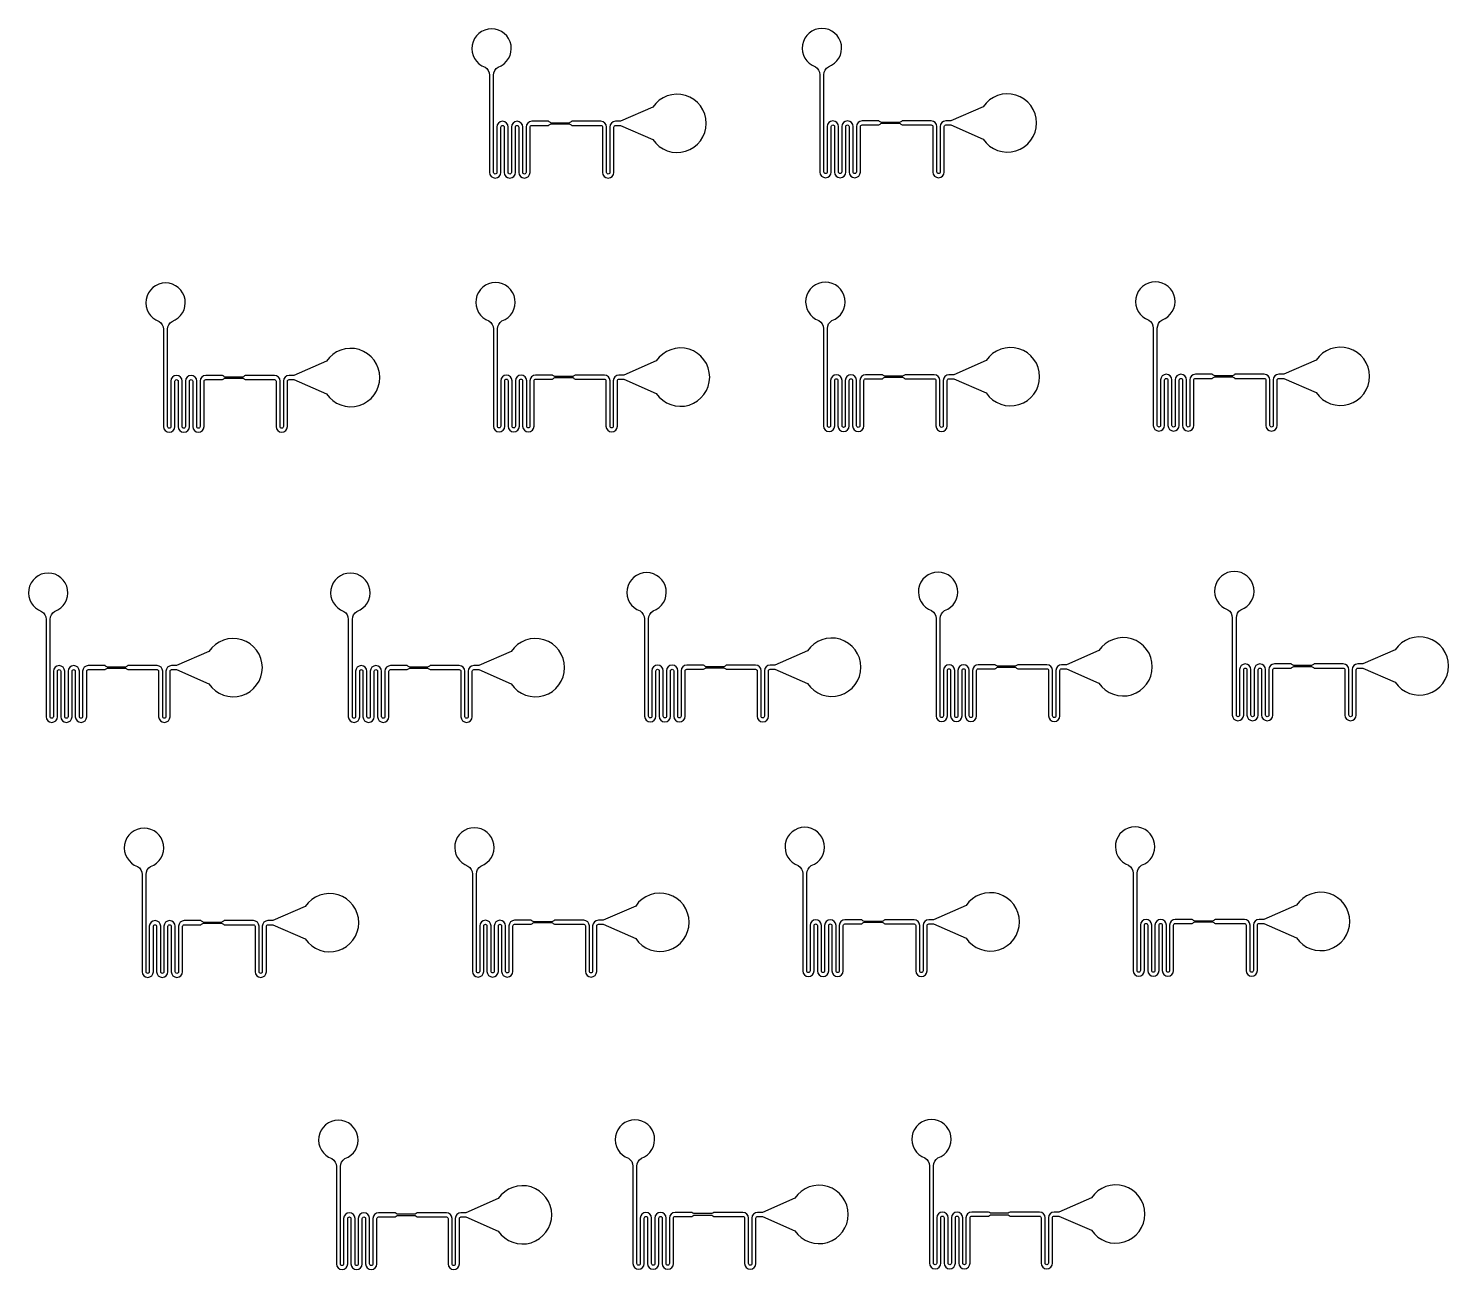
# Model space of a CAD drawing. Header units: millimetres. Extents: x -43824 to 43661, y -37611 to 38888.
import ezdxf

# ---------------------------------------------------------------- set-up
doc = ezdxf.new("R2010")
doc.units = ezdxf.units.MM

msp = doc.modelspace()

# ---------------------------------------------------------------- linework, layer by layer
for points in [[(-5358, 34035), (-7358, 33160), (-7658, 33160, 0.408912), (-8008, 32810), (-8008, 30010, -0.414214), (-8108, 29910, -0.414214), (-8208, 30010), (-8208, 32810, 0.408912), (-8558, 33160), (-10358, 33160, -0.041469), (-10522, 33055), (-11622, 33055, -0.041469), (-11786, 33160), (-12818, 33160, 0.408912), (-13168, 32810), (-13168, 30010, -0.414214), (-13268, 29910, -0.414214), (-13368, 30010), (-13368, 32810, 0.408912), (-13718, 33160, 0.408912), (-14068, 32810), (-14068, 30010, -0.414214), (-14168, 29910, -0.414214), (-14268, 30010), (-14268, 32810, 0.408912), (-14618, 33160, 0.408912), (-14968, 32810), (-14968, 30010, -0.414214), (-15068, 29910, -0.414214), (-15168, 30010), (-15168, 36010, -0.251869), (-14893, 36500, 5.908192), (-15693, 36500, -0.251869), (-15418, 36010), (-15418, 30010, 0.408912), (-15068, 29660, 0.408912), (-14718, 30010), (-14718, 32810, -0.414214), (-14618, 32910, -0.414214), (-14518, 32810), (-14518, 30010, 0.408912), (-14168, 29660, 0.408912), (-13818, 30010), (-13818, 32810, -0.414214), (-13718, 32910, -0.414214), (-13618, 32810), (-13618, 30010, 0.408912), (-13268, 29660, 0.408912), (-12918, 30010), (-12918, 32810, -0.414214), (-12818, 32910), (-11786, 32910, -0.041469), (-11622, 33015), (-10522, 33015, -0.041469), (-10358, 32910), (-8558, 32910, -0.414214), (-8458, 32810), (-8458, 30010, 0.408912), (-8108, 29660, 0.408912), (-7758, 30010), (-7758, 32810, -0.414214), (-7658, 32910), (-7358, 32910), (-5358, 32035, 3.289712)], [(14992, 34060), (12992, 33185), (12692, 33185, 0.408912), (12342, 32835), (12342, 30035, -0.414214), (12242, 29935, -0.414214), (12142, 30035), (12142, 32835, 0.408912), (11792, 33185), (9992, 33185, -0.041469), (9828, 33080), (8728, 33080, -0.041469), (8564, 33185), (7531, 33185, 0.408912), (7181, 32835), (7181, 30035, -0.414214), (7081, 29935, -0.414214), (6981, 30035), (6981, 32835, 0.408912), (6631, 33185, 0.408912), (6281, 32835), (6281, 30035, -0.414214), (6181, 29935, -0.414214), (6081, 30035), (6081, 32835, 0.408912), (5731, 33185, 0.408912), (5381, 32835), (5381, 30035, -0.414214), (5281, 29935, -0.414214), (5181, 30035), (5181, 36035, -0.251869), (5456, 36525, 5.908192), (4656, 36525, -0.251869), (4931, 36035), (4931, 30035, 0.408912), (5281, 29685, 0.408912), (5631, 30035), (5631, 32835, -0.414214), (5731, 32935, -0.414214), (5831, 32835), (5831, 30035, 0.408912), (6181, 29685, 0.408912), (6531, 30035), (6531, 32835, -0.414214), (6631, 32935, -0.414214), (6731, 32835), (6731, 30035, 0.408912), (7081, 29685, 0.408912), (7431, 30035), (7431, 32835, -0.414214), (7531, 32935), (8564, 32935, -0.041469), (8728, 33040), (9828, 33040, -0.041469), (9992, 32935), (11792, 32935, -0.414214), (11892, 32835), (11892, 30035, 0.408912), (12242, 29685, 0.408912), (12592, 30035), (12592, 32835, -0.414214), (12692, 32935), (12992, 32935), (14992, 32060, 3.289712)], [(-28217, 13994, 0.408912), (-27867, 14344), (-27867, 17144, -0.414214), (-27767, 17244), (-27467, 17244), (-25467, 16369, 3.289712), (-25467, 18369), (-27467, 17494), (-27767, 17494, 0.408912), (-28117, 17144), (-28117, 14344, -0.414214), (-28217, 14244, -0.414214), (-28317, 14344), (-28317, 17144, 0.408912), (-28667, 17494), (-30467, 17494, -0.037929), (-30617, 17399), (-31717, 17399, -0.037929), (-31868, 17494), (-32900, 17494, 0.408912), (-33250, 17144), (-33250, 14344, -0.414214), (-33350, 14244, -0.414214), (-33450, 14344), (-33450, 17144, 0.408912), (-33800, 17494, 0.408912), (-34150, 17144), (-34150, 14344, -0.414214), (-34250, 14244, -0.414214), (-34350, 14344), (-34350, 17144, 0.408912), (-34700, 17494, 0.408912), (-35050, 17144), (-35050, 14344, -0.414214), (-35150, 14244, -0.414214), (-35250, 14344), (-35250, 20344, -0.251869), (-34975, 20833, 5.908192), (-35775, 20833, -0.251869), (-35500, 20344), (-35500, 14344, 0.408912), (-35150, 13994, 0.408912), (-34800, 14344), (-34800, 17144, -0.414214), (-34700, 17244, -0.414214), (-34600, 17144), (-34600, 14344, 0.408912), (-34250, 13994, 0.408912), (-33900, 14344), (-33900, 17144, -0.414214), (-33800, 17244, -0.414214), (-33700, 17144), (-33700, 14344, 0.408912), (-33350, 13994, 0.408912), (-33000, 14344), (-33000, 17144, -0.414214), (-32900, 17244), (-31868, 17244, -0.037929), (-31717, 17339), (-30617, 17339, -0.037929), (-30467, 17244), (-28667, 17244, -0.414214), (-28567, 17144), (-28567, 14344, 0.408912)], [(-7894, 14019, 0.408912), (-7544, 14369), (-7544, 17169, -0.414214), (-7444, 17269), (-7144, 17269), (-5144, 16394, 3.289712), (-5144, 18394), (-7144, 17519), (-7444, 17519, 0.408912), (-7794, 17169), (-7794, 14369, -0.414214), (-7894, 14269, -0.414214), (-7994, 14369), (-7994, 17169, 0.408912), (-8344, 17519), (-10144, 17519, -0.037929), (-10294, 17424), (-11394, 17424, -0.037929), (-11545, 17519), (-12577, 17519, 0.408912), (-12927, 17169), (-12927, 14369, -0.414214), (-13027, 14269, -0.414214), (-13127, 14369), (-13127, 17169, 0.408912), (-13477, 17519, 0.408912), (-13827, 17169), (-13827, 14369, -0.414214), (-13927, 14269, -0.414214), (-14027, 14369), (-14027, 17169, 0.408912), (-14377, 17519, 0.408912), (-14727, 17169), (-14727, 14369, -0.414214), (-14827, 14269, -0.414214), (-14927, 14369), (-14927, 20369, -0.251869), (-14652, 20858, 5.908192), (-15452, 20858, -0.251869), (-15177, 20369), (-15177, 14369, 0.408912), (-14827, 14019, 0.408912), (-14477, 14369), (-14477, 17169, -0.414214), (-14377, 17269, -0.414214), (-14277, 17169), (-14277, 14369, 0.408912), (-13927, 14019, 0.408912), (-13577, 14369), (-13577, 17169, -0.414214), (-13477, 17269, -0.414214), (-13377, 17169), (-13377, 14369, 0.408912), (-13027, 14019, 0.408912), (-12677, 14369), (-12677, 17169, -0.414214), (-12577, 17269), (-11545, 17269, -0.037929), (-11394, 17364), (-10294, 17364, -0.037929), (-10144, 17269), (-8344, 17269, -0.414214), (-8244, 17169), (-8244, 14369, 0.408912)], [(12430, 14044, 0.408912), (12780, 14394), (12780, 17194, -0.414214), (12880, 17294), (13180, 17294), (15180, 16419, 3.289712), (15180, 18419), (13180, 17544), (12880, 17544, 0.408912), (12530, 17194), (12530, 14394, -0.414214), (12430, 14294, -0.414214), (12330, 14394), (12330, 17194, 0.408912), (11980, 17544), (10180, 17544, -0.037929), (10029, 17449), (8929, 17449, -0.037929), (8779, 17544), (7746, 17544, 0.408912), (7396, 17194), (7396, 14394, -0.414214), (7296, 14294, -0.414214), (7196, 14394), (7196, 17194, 0.408912), (6846, 17544, 0.408912), (6496, 17194), (6496, 14394, -0.414214), (6396, 14294, -0.414214), (6296, 14394), (6296, 17194, 0.408912), (5946, 17544, 0.408912), (5596, 17194), (5596, 14394, -0.414214), (5496, 14294, -0.414214), (5396, 14394), (5396, 20394, -0.251869), (5671, 20883, 5.908192), (4871, 20883, -0.251869), (5146, 20394), (5146, 14394, 0.408912), (5496, 14044, 0.408912), (5846, 14394), (5846, 17194, -0.414214), (5946, 17294, -0.414214), (6046, 17194), (6046, 14394, 0.408912), (6396, 14044, 0.408912), (6746, 14394), (6746, 17194, -0.414214), (6846, 17294, -0.414214), (6946, 17194), (6946, 14394, 0.408912), (7296, 14044, 0.408912), (7646, 14394), (7646, 17194, -0.414214), (7746, 17294), (8779, 17294, -0.037929), (8929, 17389), (10029, 17389, -0.037929), (10180, 17294), (11980, 17294, -0.414214), (12080, 17194), (12080, 14394, 0.408912)], [(32753, 14069, 0.408912), (33103, 14419), (33103, 17219, -0.414214), (33203, 17319), (33503, 17319), (35503, 16444, 3.289712), (35503, 18444), (33503, 17569), (33203, 17569, 0.408912), (32853, 17219), (32853, 14419, -0.414214), (32753, 14319, -0.414214), (32653, 14419), (32653, 17219, 0.408912), (32303, 17569), (30503, 17569, -0.037929), (30352, 17474), (29252, 17474, -0.037929), (29102, 17569), (28069, 17569, 0.408912), (27719, 17219), (27719, 14419, -0.414214), (27619, 14319, -0.414214), (27519, 14419), (27519, 17219, 0.408912), (27169, 17569, 0.408912), (26819, 17219), (26819, 14419, -0.414214), (26719, 14319, -0.414214), (26619, 14419), (26619, 17219, 0.408912), (26269, 17569, 0.408912), (25919, 17219), (25919, 14419, -0.414214), (25819, 14319, -0.414214), (25719, 14419), (25719, 20419, -0.251869), (25994, 20908, 5.908192), (25194, 20908, -0.251869), (25469, 20419), (25469, 14419, 0.408912), (25819, 14069, 0.408912), (26169, 14419), (26169, 17219, -0.414214), (26269, 17319, -0.414214), (26369, 17219), (26369, 14419, 0.408912), (26719, 14069, 0.408912), (27069, 14419), (27069, 17219, -0.414214), (27169, 17319, -0.414214), (27269, 17219), (27269, 14419, 0.408912), (27619, 14069, 0.408912), (27969, 14419), (27969, 17219, -0.414214), (28069, 17319), (29102, 17319, -0.037929), (29252, 17414), (30352, 17414, -0.037929), (30503, 17319), (32303, 17319, -0.414214), (32403, 17219), (32403, 14419, 0.408912)], [(-35450, -3884, 0.408912), (-35100, -3534), (-35100, -734, -0.414214), (-35000, -634), (-34700, -634), (-32700, -1509, 3.289712), (-32700, 491), (-34700, -384), (-35000, -384, 0.408912), (-35350, -734), (-35350, -3534, -0.414214), (-35450, -3634, -0.414214), (-35550, -3534), (-35550, -734, 0.408912), (-35900, -384), (-37700, -384, -0.037929), (-37850, -479), (-38950, -479, -0.037929), (-39101, -384), (-40133, -384, 0.408912), (-40483, -734), (-40483, -3534, -0.414214), (-40583, -3634, -0.414214), (-40683, -3534), (-40683, -734, 0.408912), (-41033, -384, 0.408912), (-41383, -734), (-41383, -3534, -0.414214), (-41483, -3634, -0.414214), (-41583, -3534), (-41583, -734, 0.408912), (-41933, -384, 0.408912), (-42283, -734), (-42283, -3534, -0.414214), (-42383, -3634, -0.414214), (-42483, -3534), (-42483, 2466, -0.251869), (-42208, 2956, 5.908192), (-43008, 2956, -0.251869), (-42733, 2466), (-42733, -3534, 0.408912), (-42383, -3884, 0.408912), (-42033, -3534), (-42033, -734, -0.414214), (-41933, -634, -0.414214), (-41833, -734), (-41833, -3534, 0.408912), (-41483, -3884, 0.408912), (-41133, -3534), (-41133, -734, -0.414214), (-41033, -634, -0.414214), (-40933, -734), (-40933, -3534, 0.408912), (-40583, -3884, 0.408912), (-40233, -3534), (-40233, -734, -0.414214), (-40133, -634), (-39101, -634, -0.037929), (-38950, -539), (-37850, -539, -0.037929), (-37700, -634), (-35900, -634, -0.414214), (-35800, -734), (-35800, -3534, 0.408912)], [(-16833, -3884, 0.408912), (-16483, -3534), (-16483, -734, -0.414214), (-16383, -634), (-16083, -634), (-14083, -1509, 3.289712), (-14083, 491), (-16083, -384), (-16383, -384, 0.408912), (-16733, -734), (-16733, -3534, -0.414214), (-16833, -3634, -0.414214), (-16933, -3534), (-16933, -734, 0.408912), (-17283, -384), (-19083, -384, -0.037929), (-19233, -479), (-20333, -479, -0.037929), (-20484, -384), (-21516, -384, 0.408912), (-21866, -734), (-21866, -3534, -0.414214), (-21966, -3634, -0.414214), (-22066, -3534), (-22066, -734, 0.408912), (-22416, -384, 0.408912), (-22766, -734), (-22766, -3534, -0.414214), (-22866, -3634, -0.414214), (-22966, -3534), (-22966, -734, 0.408912), (-23316, -384, 0.408912), (-23666, -734), (-23666, -3534, -0.414214), (-23766, -3634, -0.414214), (-23866, -3534), (-23866, 2466, -0.251869), (-23591, 2956, 5.908192), (-24391, 2956, -0.251869), (-24116, 2466), (-24116, -3534, 0.408912), (-23766, -3884, 0.408912), (-23416, -3534), (-23416, -734, -0.414214), (-23316, -634, -0.414214), (-23216, -734), (-23216, -3534, 0.408912), (-22866, -3884, 0.408912), (-22516, -3534), (-22516, -734, -0.414214), (-22416, -634, -0.414214), (-22316, -734), (-22316, -3534, 0.408912), (-21966, -3884, 0.408912), (-21616, -3534), (-21616, -734, -0.414214), (-21516, -634), (-20484, -634, -0.037929), (-20333, -539), (-19233, -539, -0.037929), (-19083, -634), (-17283, -634, -0.414214), (-17183, -734), (-17183, -3534, 0.408912)], [(1416, -3859, 0.408912), (1766, -3509), (1766, -709, -0.414214), (1866, -609), (2166, -609), (4166, -1484, 3.289712), (4166, 516), (2166, -359), (1866, -359, 0.408912), (1516, -709), (1516, -3509, -0.414214), (1416, -3609, -0.414214), (1316, -3509), (1316, -709, 0.408912), (966, -359), (-834, -359, -0.037929), (-985, -454), (-2085, -454, -0.037929), (-2235, -359), (-3268, -359, 0.408912), (-3618, -709), (-3618, -3509, -0.414214), (-3718, -3609, -0.414214), (-3818, -3509), (-3818, -709, 0.408912), (-4168, -359, 0.408912), (-4518, -709), (-4518, -3509, -0.414214), (-4618, -3609, -0.414214), (-4718, -3509), (-4718, -709, 0.408912), (-5068, -359, 0.408912), (-5418, -709), (-5418, -3509, -0.414214), (-5518, -3609, -0.414214), (-5618, -3509), (-5618, 2491, -0.251869), (-5343, 2981, 5.908192), (-6143, 2981, -0.251869), (-5868, 2491), (-5868, -3509, 0.408912), (-5518, -3859, 0.408912), (-5168, -3509), (-5168, -709, -0.414214), (-5068, -609, -0.414214), (-4968, -709), (-4968, -3509, 0.408912), (-4618, -3859, 0.408912), (-4268, -3509), (-4268, -709, -0.414214), (-4168, -609, -0.414214), (-4068, -709), (-4068, -3509, 0.408912), (-3718, -3859, 0.408912), (-3368, -3509), (-3368, -709, -0.414214), (-3268, -609), (-2235, -609, -0.037929), (-2085, -514), (-985, -514, -0.037929), (-834, -609), (966, -609, -0.414214), (1066, -709), (1066, -3509, 0.408912)], [(19371, -3834, 0.408912), (19721, -3484), (19721, -684, -0.414214), (19821, -584), (20121, -584), (22121, -1459, 3.289712), (22121, 541), (20121, -334), (19821, -334, 0.408912), (19471, -684), (19471, -3484, -0.414214), (19371, -3584, -0.414214), (19271, -3484), (19271, -684, 0.408912), (18921, -334), (17121, -334, -0.037929), (16971, -429), (15871, -429, -0.037929), (15720, -334), (14688, -334, 0.408912), (14338, -684), (14338, -3484, -0.414214), (14238, -3584, -0.414214), (14138, -3484), (14138, -684, 0.408912), (13788, -334, 0.408912), (13438, -684), (13438, -3484, -0.414214), (13338, -3584, -0.414214), (13238, -3484), (13238, -684, 0.408912), (12888, -334, 0.408912), (12538, -684), (12538, -3484, -0.414214), (12438, -3584, -0.414214), (12338, -3484), (12338, 2516, -0.251869), (12613, 3006, 5.908192), (11813, 3006, -0.251869), (12088, 2516), (12088, -3484, 0.408912), (12438, -3834, 0.408912), (12788, -3484), (12788, -684, -0.414214), (12888, -584, -0.414214), (12988, -684), (12988, -3484, 0.408912), (13338, -3834, 0.408912), (13688, -3484), (13688, -684, -0.414214), (13788, -584, -0.414214), (13888, -684), (13888, -3484, 0.408912), (14238, -3834, 0.408912), (14588, -3484), (14588, -684, -0.414214), (14688, -584), (15720, -584, -0.037929), (15871, -489), (16971, -489, -0.037929), (17121, -584), (18921, -584, -0.414214), (19021, -684), (19021, -3484, 0.408912)], [(37621, -3784, 0.408912), (37971, -3434), (37971, -634, -0.414214), (38071, -534), (38371, -534), (40371, -1409, 3.289712), (40371, 591), (38371, -284), (38071, -284, 0.408912), (37721, -634), (37721, -3434, -0.414214), (37621, -3534, -0.414214), (37521, -3434), (37521, -634, 0.408912), (37171, -284), (35371, -284, -0.037929), (35221, -379), (34121, -379, -0.037929), (33970, -284), (32938, -284, 0.408912), (32588, -634), (32588, -3434, -0.414214), (32488, -3534, -0.414214), (32388, -3434), (32388, -634, 0.408912), (32038, -284, 0.408912), (31688, -634), (31688, -3434, -0.414214), (31588, -3534, -0.414214), (31488, -3434), (31488, -634, 0.408912), (31138, -284, 0.408912), (30788, -634), (30788, -3434, -0.414214), (30688, -3534, -0.414214), (30588, -3434), (30588, 2566, -0.251869), (30863, 3056, 5.908192), (30063, 3056, -0.251869), (30338, 2566), (30338, -3434, 0.408912), (30688, -3784, 0.408912), (31038, -3434), (31038, -634, -0.414214), (31138, -534, -0.414214), (31238, -634), (31238, -3434, 0.408912), (31588, -3784, 0.408912), (31938, -3434), (31938, -634, -0.414214), (32038, -534, -0.414214), (32138, -634), (32138, -3434, 0.408912), (32488, -3784, 0.408912), (32838, -3434), (32838, -634, -0.414214), (32938, -534), (33970, -534, -0.037929), (34121, -439), (35221, -439, -0.037929), (35371, -534), (37171, -534, -0.414214), (37271, -634), (37271, -3434, 0.408912)], [(-26765, -15229), (-28765, -16104), (-29065, -16104, 0.408912), (-29415, -16454), (-29415, -19254, -0.414214), (-29515, -19354, -0.414214), (-29615, -19254), (-29615, -16454, 0.408912), (-29965, -16104), (-31765, -16104, -0.041469), (-31929, -16209), (-33029, -16209, -0.041469), (-33192, -16104), (-34225, -16104, 0.408912), (-34575, -16454), (-34575, -19254, -0.414214), (-34675, -19354, -0.414214), (-34775, -19254), (-34775, -16454, 0.408912), (-35125, -16104, 0.408912), (-35475, -16454), (-35475, -19254, -0.414214), (-35575, -19354, -0.414214), (-35675, -19254), (-35675, -16454, 0.408912), (-36025, -16104, 0.408912), (-36375, -16454), (-36375, -19254, -0.414214), (-36475, -19354, -0.414214), (-36575, -19254), (-36575, -13254, -0.251869), (-36300, -12765, 5.908192), (-37100, -12765, -0.251869), (-36825, -13254), (-36825, -19254, 0.408912), (-36475, -19604, 0.408912), (-36125, -19254), (-36125, -16454, -0.414214), (-36025, -16354, -0.414214), (-35925, -16454), (-35925, -19254, 0.408912), (-35575, -19604, 0.408912), (-35225, -19254), (-35225, -16454, -0.414214), (-35125, -16354, -0.414214), (-35025, -16454), (-35025, -19254, 0.408912), (-34675, -19604, 0.408912), (-34325, -19254), (-34325, -16454, -0.414214), (-34225, -16354), (-33192, -16354, -0.041469), (-33029, -16249), (-31929, -16249, -0.041469), (-31765, -16354), (-29965, -16354, -0.414214), (-29865, -16454), (-29865, -19254, 0.408912), (-29515, -19604, 0.408912), (-29165, -19254), (-29165, -16454, -0.414214), (-29065, -16354), (-28765, -16354), (-26765, -17229, 3.289712)], [(-6415, -15204), (-8415, -16079), (-8715, -16079, 0.408912), (-9065, -16429), (-9065, -19229, -0.414214), (-9165, -19329, -0.414214), (-9265, -19229), (-9265, -16429, 0.408912), (-9615, -16079), (-11415, -16079, -0.041469), (-11579, -16184), (-12679, -16184, -0.041469), (-12843, -16079), (-13875, -16079, 0.408912), (-14225, -16429), (-14225, -19229, -0.414214), (-14325, -19329, -0.414214), (-14425, -19229), (-14425, -16429, 0.408912), (-14775, -16079, 0.408912), (-15125, -16429), (-15125, -19229, -0.414214), (-15225, -19329, -0.414214), (-15325, -19229), (-15325, -16429, 0.408912), (-15675, -16079, 0.408912), (-16025, -16429), (-16025, -19229, -0.414214), (-16125, -19329, -0.414214), (-16225, -19229), (-16225, -13229, -0.251869), (-15950, -12740, 5.908192), (-16750, -12740, -0.251869), (-16475, -13229), (-16475, -19229, 0.408912), (-16125, -19579, 0.408912), (-15775, -19229), (-15775, -16429, -0.414214), (-15675, -16329, -0.414214), (-15575, -16429), (-15575, -19229, 0.408912), (-15225, -19579, 0.408912), (-14875, -19229), (-14875, -16429, -0.414214), (-14775, -16329, -0.414214), (-14675, -16429), (-14675, -19229, 0.408912), (-14325, -19579, 0.408912), (-13975, -19229), (-13975, -16429, -0.414214), (-13875, -16329), (-12843, -16329, -0.041469), (-12679, -16224), (-11579, -16224, -0.041469), (-11415, -16329), (-9615, -16329, -0.414214), (-9515, -16429), (-9515, -19229, 0.408912), (-9165, -19579, 0.408912), (-8815, -19229), (-8815, -16429, -0.414214), (-8715, -16329), (-8415, -16329), (-6415, -17204, 3.289712)], [(13935, -15179), (11935, -16054), (11635, -16054, 0.408912), (11285, -16404), (11285, -19204, -0.414214), (11185, -19304, -0.414214), (11085, -19204), (11085, -16404, 0.408912), (10735, -16054), (8935, -16054, -0.041469), (8771, -16159), (7671, -16159, -0.041469), (7507, -16054), (6475, -16054, 0.408912), (6125, -16404), (6125, -19204, -0.414214), (6025, -19304, -0.414214), (5925, -19204), (5925, -16404, 0.408912), (5575, -16054, 0.408912), (5225, -16404), (5225, -19204, -0.414214), (5125, -19304, -0.414214), (5025, -19204), (5025, -16404, 0.408912), (4675, -16054, 0.408912), (4325, -16404), (4325, -19204, -0.414214), (4225, -19304, -0.414214), (4125, -19204), (4125, -13204, -0.251869), (4400, -12715, 5.908192), (3600, -12715, -0.251869), (3875, -13204), (3875, -19204, 0.408912), (4225, -19554, 0.408912), (4575, -19204), (4575, -16404, -0.414214), (4675, -16304, -0.414214), (4775, -16404), (4775, -19204, 0.408912), (5125, -19554, 0.408912), (5475, -19204), (5475, -16404, -0.414214), (5575, -16304, -0.414214), (5675, -16404), (5675, -19204, 0.408912), (6025, -19554, 0.408912), (6375, -19204), (6375, -16404, -0.414214), (6475, -16304), (7507, -16304, -0.041469), (7671, -16199), (8771, -16199, -0.041469), (8935, -16304), (10735, -16304, -0.414214), (10835, -16404), (10835, -19204, 0.408912), (11185, -19554, 0.408912), (11535, -19204), (11535, -16404, -0.414214), (11635, -16304), (11935, -16304), (13935, -17179, 3.289712)], [(34285, -15154), (32285, -16029), (31985, -16029, 0.408912), (31635, -16379), (31635, -19179, -0.414214), (31535, -19279, -0.414214), (31435, -19179), (31435, -16379, 0.408912), (31085, -16029), (29285, -16029, -0.041469), (29121, -16134), (28021, -16134, -0.041469), (27857, -16029), (26825, -16029, 0.408912), (26475, -16379), (26475, -19179, -0.414214), (26375, -19279, -0.414214), (26275, -19179), (26275, -16379, 0.408912), (25925, -16029, 0.408912), (25575, -16379), (25575, -19179, -0.414214), (25475, -19279, -0.414214), (25375, -19179), (25375, -16379, 0.408912), (25025, -16029, 0.408912), (24675, -16379), (24675, -19179, -0.414214), (24575, -19279, -0.414214), (24475, -19179), (24475, -13179, -0.251869), (24750, -12690, 5.908192), (23950, -12690, -0.251869), (24225, -13179), (24225, -19179, 0.408912), (24575, -19529, 0.408912), (24925, -19179), (24925, -16379, -0.414214), (25025, -16279, -0.414214), (25125, -16379), (25125, -19179, 0.408912), (25475, -19529, 0.408912), (25825, -19179), (25825, -16379, -0.414214), (25925, -16279, -0.414214), (26025, -16379), (26025, -19179, 0.408912), (26375, -19529, 0.408912), (26725, -19179), (26725, -16379, -0.414214), (26825, -16279), (27857, -16279, -0.041469), (28021, -16174), (29121, -16174, -0.041469), (29285, -16279), (31085, -16279, -0.414214), (31185, -16379), (31185, -19179, 0.408912), (31535, -19529, 0.408912), (31885, -19179), (31885, -16379, -0.414214), (31985, -16279), (32285, -16279), (34285, -17154, 3.289712)], [(-24604, -37261), (-24604, -31261, -0.251869), (-24329, -30772, 5.908192), (-25129, -30772, -0.251869), (-24854, -31261), (-24854, -37261, 0.408912), (-24504, -37611, 0.408912), (-24154, -37261), (-24154, -34461, -0.414214), (-24054, -34361, -0.414214), (-23954, -34461), (-23954, -37261, 0.408912), (-23604, -37611, 0.408912), (-23254, -37261), (-23254, -34461, -0.414214), (-23154, -34361, -0.414214), (-23054, -34461), (-23054, -37261, 0.408912), (-22704, -37611, 0.408912), (-22354, -37261), (-22354, -34461, -0.414214), (-22254, -34361), (-21221, -34361, -0.030639), (-21099, -34286), (-19999, -34286, -0.030639), (-19876, -34361), (-18076, -34361, -0.414214), (-17976, -34461), (-17976, -37261, 0.408912), (-17626, -37611, 0.408912), (-17276, -37261), (-17276, -34461, -0.414214), (-17176, -34361), (-16876, -34361), (-14876, -35236, 3.289712), (-14876, -33236), (-16876, -34111), (-17176, -34111, 0.408912), (-17526, -34461), (-17526, -37261, -0.414214), (-17626, -37361, -0.414214), (-17726, -37261), (-17726, -34461, 0.408912), (-18076, -34111), (-19876, -34111, -0.030639), (-19999, -34186), (-21099, -34186, -0.030639), (-21221, -34111), (-22254, -34111, 0.408912), (-22604, -34461), (-22604, -37261, -0.414214), (-22704, -37361, -0.414214), (-22804, -37261), (-22804, -34461, 0.408912), (-23154, -34111, 0.408912), (-23504, -34461), (-23504, -37261, -0.414214), (-23604, -37361, -0.414214), (-23704, -37261), (-23704, -34461, 0.408912), (-24054, -34111, 0.408912), (-24404, -34461), (-24404, -37261, -0.414214), (-24504, -37361, -0.414214)], [(-6336, -37236), (-6336, -31236, -0.251869), (-6061, -30747, 5.908192), (-6861, -30747, -0.251869), (-6586, -31236), (-6586, -37236, 0.408912), (-6236, -37586, 0.408912), (-5886, -37236), (-5886, -34436, -0.414214), (-5786, -34336, -0.414214), (-5686, -34436), (-5686, -37236, 0.408912), (-5336, -37586, 0.408912), (-4986, -37236), (-4986, -34436, -0.414214), (-4886, -34336, -0.414214), (-4786, -34436), (-4786, -37236, 0.408912), (-4436, -37586, 0.408912), (-4086, -37236), (-4086, -34436, -0.414214), (-3986, -34336), (-2954, -34336, -0.030639), (-2831, -34261), (-1731, -34261, -0.030639), (-1608, -34336), (192, -34336, -0.414214), (292, -34436), (292, -37236, 0.408912), (642, -37586, 0.408912), (992, -37236), (992, -34436, -0.414214), (1092, -34336), (1392, -34336), (3392, -35211, 3.289712), (3392, -33211), (1392, -34086), (1092, -34086, 0.408912), (742, -34436), (742, -37236, -0.414214), (642, -37336, -0.414214), (542, -37236), (542, -34436, 0.408912), (192, -34086), (-1608, -34086, -0.030639), (-1731, -34161), (-2831, -34161, -0.030639), (-2954, -34086), (-3986, -34086, 0.408912), (-4336, -34436), (-4336, -37236, -0.414214), (-4436, -37336, -0.414214), (-4536, -37236), (-4536, -34436, 0.408912), (-4886, -34086, 0.408912), (-5236, -34436), (-5236, -37236, -0.414214), (-5336, -37336, -0.414214), (-5436, -37236), (-5436, -34436, 0.408912), (-5786, -34086, 0.408912), (-6136, -34436), (-6136, -37236, -0.414214), (-6236, -37336, -0.414214)], [(11932, -37211), (11932, -31211, -0.251869), (12207, -30722, 5.908192), (11407, -30722, -0.251869), (11682, -31211), (11682, -37211, 0.408912), (12032, -37561, 0.408912), (12382, -37211), (12382, -34411, -0.414214), (12482, -34311, -0.414214), (12582, -34411), (12582, -37211, 0.408912), (12932, -37561, 0.408912), (13282, -37211), (13282, -34411, -0.414214), (13382, -34311, -0.414214), (13482, -34411), (13482, -37211, 0.408912), (13832, -37561, 0.408912), (14182, -37211), (14182, -34411, -0.414214), (14282, -34311), (15314, -34311, -0.030639), (15437, -34236), (16537, -34236, -0.030639), (16660, -34311), (18460, -34311, -0.414214), (18560, -34411), (18560, -37211, 0.408912), (18910, -37561, 0.408912), (19260, -37211), (19260, -34411, -0.414214), (19360, -34311), (19660, -34311), (21660, -35186, 3.289712), (21660, -33186), (19660, -34061), (19360, -34061, 0.408912), (19010, -34411), (19010, -37211, -0.414214), (18910, -37311, -0.414214), (18810, -37211), (18810, -34411, 0.408912), (18460, -34061), (16660, -34061, -0.030639), (16537, -34136), (15437, -34136, -0.030639), (15314, -34061), (14282, -34061, 0.408912), (13932, -34411), (13932, -37211, -0.414214), (13832, -37311, -0.414214), (13732, -37211), (13732, -34411, 0.408912), (13382, -34061, 0.408912), (13032, -34411), (13032, -37211, -0.414214), (12932, -37311, -0.414214), (12832, -37211), (12832, -34411, 0.408912), (12482, -34061, 0.408912), (12132, -34411), (12132, -37211, -0.414214), (12032, -37311, -0.414214)]]:
    msp.add_lwpolyline(points, format="xyb", close=True)

doc.saveas('drawing.dxf')
